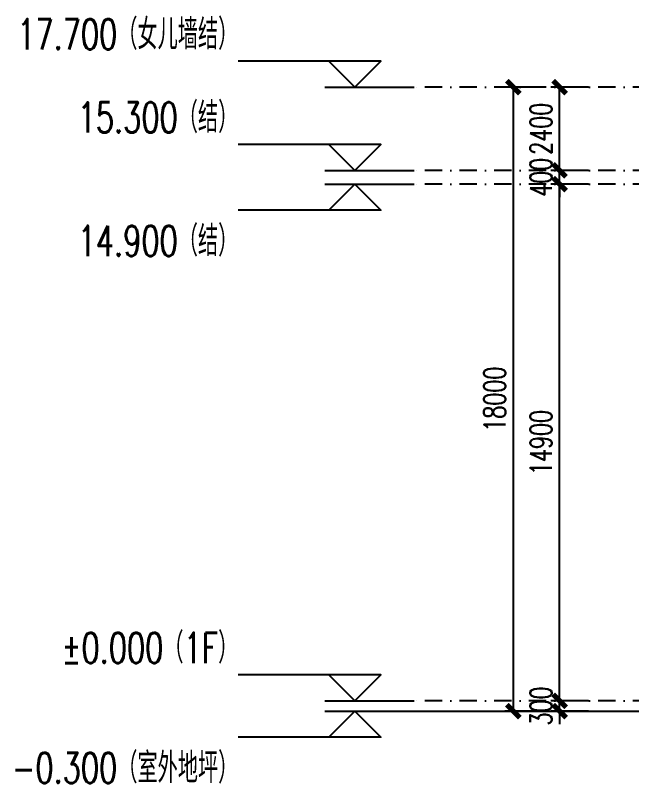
# Model space of a CAD drawing. Extents: x -2072575 to 87763, y -155913 to 742026.
# Drawn here: x -1041168 to -1023391, y 556331 to 578491 of the extents above; entities that cross this region are included whole.
import ezdxf
from ezdxf.enums import TextEntityAlignment as Align

# ---------------------------------------------------------------- set-up
doc = ezdxf.new("R2010")
doc.units = 0
doc.header["$LTSCALE"] = 1000
doc.linetypes.add('DASHDOT', pattern=[1, 0.5, -0.25, 0, -0.25])
doc.linetypes.add('DOT', pattern=[0.25, 0, -0.25])
doc.layers.get('Defpoints').update_dxf_attribs({"color": 210})
for name, color, linetype in [('3符号', 3, 'Continuous'), ('A-云线', 50, 'Continuous'), ('AS-WALL', 40, 'Continuous'), ('DIM', 173, 'Continuous'), ('DOT', 8, 'DOT')]:
    doc.layers.add(name, color=color, linetype=linetype)
doc.styles.add('DHTEXT-1', font='romans.shx', dxfattribs={"width": 0.7, "bigfont": 'chinese.shx'})
doc.styles.add('卓越符号', font='ROMANS.shx', dxfattribs={"width": 0.7, "bigfont": 'CHINESE.shx'})
doc.dimstyles.new('ZN250', dxfattribs={"dimscale": 250, "dimtxt": 2.5, "dimasz": 1.5, "dimexe": 1, "dimexo": 2, "dimgap": 0.9, "dimtad": 1, "dimdec": 0, "dimdsep": 46, "dimtxsty": 'DHTEXT-1', "dimblk": 'ARCHTICK', "dimcen": 2.5, "dimclrd": 173, "dimclre": 173, "dimclrt": 7, "dimazin": 2, "dimtfac": 1, "dimtdec": 0, "dimtix": 1, "dimtmove": 2, "dimatfit": 3, "dimfxl": 0, "dimarcsym": 0})

# ---------------------------------------------------------------- blocks, each defined once
blk = doc.blocks.new('_ArchTick')
at = {"color": 0, "linetype": 'ByBlock', "const_width": 0.4}
blk.add_lwpolyline([(-0.5, -0.5), (0.5, 0.5)], dxfattribs=at)
blk = doc.blocks.new('*D152')
at = {"layer": 'Defpoints', "color": 0, "ltscale": 2500, "transparency": 16777216}
for p in [(-1214916, 489808), (-1213583, 489808), (-1213583, 471808)]:
    blk.add_point(p, dxfattribs=at)
at = {"layer": 'DIM', "color": 173, "linetype": 'ByBlock', "lineweight": -2, "ltscale": 2500, "transparency": 16777216}
for p, q in [((-1214083, 489808), (-1215166, 489808)), ((-1214916, 471808), (-1214916, 489808)), ((-1214083, 471808), (-1215166, 471808))]:
    blk.add_line(p, q, dxfattribs=at)
at = {"layer": 'DIM', "color": 173, "lineweight": -2, "ltscale": 2500, "transparency": 16777216, "xscale": 375, "yscale": 375, "zscale": 375}
for p, rotation in [((-1214916, 489808), 90), ((-1214916, 471808), 270)]:
    blk.add_blockref('_ArchTick', p, dxfattribs=dict(at, rotation=rotation))
at = {"layer": 'DIM', "color": 7, "ltscale": 2500, "transparency": 16777216, "insert": (-1215454, 480808), "char_height": 625, "attachment_point": 5, "rotation": 90, "style": 'DHTEXT-1'}
blk.add_mtext('18000', dxfattribs=at)
blk = doc.blocks.new('*D153')
at = {"layer": 'Defpoints', "color": 0, "ltscale": 2500, "transparency": 16777216}
for p in [(-1213581, 472108), (-1212248, 472108), (-1212248, 471808)]:
    blk.add_point(p, dxfattribs=at)
at = {"layer": 'DIM', "color": 173, "linetype": 'ByBlock', "lineweight": -2, "ltscale": 2500, "transparency": 16777216}
for p, q in [((-1213581, 472108), (-1213581, 472483)), ((-1212748, 472108), (-1213831, 472108)), ((-1213581, 471808), (-1213581, 472108)), ((-1212748, 471808), (-1213831, 471808)), ((-1213581, 471808), (-1213581, 471433))]:
    blk.add_line(p, q, dxfattribs=at)
at = {"layer": 'DIM', "color": 173, "lineweight": -2, "ltscale": 2500, "transparency": 16777216, "xscale": 375, "yscale": 375, "zscale": 375}
for p, rotation in [((-1213581, 472108), 270), ((-1213581, 471808), 90)]:
    blk.add_blockref('_ArchTick', p, dxfattribs=dict(at, rotation=rotation))
at = {"layer": 'DIM', "color": 7, "ltscale": 2500, "transparency": 16777216, "insert": (-1214119, 471958), "char_height": 625, "attachment_point": 5, "rotation": 90, "style": 'DHTEXT-1'}
blk.add_mtext('300', dxfattribs=at)
blk = doc.blocks.new('*D154')
at = {"layer": 'Defpoints', "color": 0, "ltscale": 2500, "transparency": 16777216}
for p in [(-1213581, 487008), (-1212248, 487008), (-1212248, 472108)]:
    blk.add_point(p, dxfattribs=at)
at = {"layer": 'DIM', "color": 173, "linetype": 'ByBlock', "lineweight": -2, "ltscale": 2500, "transparency": 16777216}
for p, q in [((-1212748, 487008), (-1213831, 487008)), ((-1213581, 472108), (-1213581, 487008)), ((-1212748, 472108), (-1213831, 472108))]:
    blk.add_line(p, q, dxfattribs=at)
at = {"layer": 'DIM', "color": 173, "lineweight": -2, "ltscale": 2500, "transparency": 16777216, "xscale": 375, "yscale": 375, "zscale": 375}
for p, rotation in [((-1213581, 487008), 90), ((-1213581, 472108), 270)]:
    blk.add_blockref('_ArchTick', p, dxfattribs=dict(at, rotation=rotation))
at = {"layer": 'DIM', "color": 7, "ltscale": 2500, "transparency": 16777216, "insert": (-1214119, 479558), "char_height": 625, "attachment_point": 5, "rotation": 90, "style": 'DHTEXT-1'}
blk.add_mtext('14900', dxfattribs=at)
blk = doc.blocks.new('*D155')
at = {"layer": 'Defpoints', "color": 0, "ltscale": 2500, "transparency": 16777216}
for p in [(-1213581, 487408), (-1212248, 487408), (-1212248, 487008)]:
    blk.add_point(p, dxfattribs=at)
at = {"layer": 'DIM', "color": 173, "linetype": 'ByBlock', "lineweight": -2, "ltscale": 2500, "transparency": 16777216}
for p, q in [((-1213581, 487408), (-1213581, 487783)), ((-1212748, 487408), (-1213831, 487408)), ((-1213581, 487008), (-1213581, 487408)), ((-1212748, 487008), (-1213831, 487008)), ((-1213581, 487008), (-1213581, 486633))]:
    blk.add_line(p, q, dxfattribs=at)
at = {"layer": 'DIM', "color": 173, "lineweight": -2, "ltscale": 2500, "transparency": 16777216, "xscale": 375, "yscale": 375, "zscale": 375}
for p, rotation in [((-1213581, 487408), 270), ((-1213581, 487008), 90)]:
    blk.add_blockref('_ArchTick', p, dxfattribs=dict(at, rotation=rotation))
at = {"layer": 'DIM', "color": 7, "ltscale": 2500, "transparency": 16777216, "insert": (-1214119, 487208), "char_height": 625, "attachment_point": 5, "rotation": 90, "style": 'DHTEXT-1'}
blk.add_mtext('400', dxfattribs=at)
blk = doc.blocks.new('*D156')
at = {"layer": 'Defpoints', "color": 0, "ltscale": 2500, "transparency": 16777216}
for p in [(-1213581, 489808), (-1212248, 489808), (-1212248, 487408)]:
    blk.add_point(p, dxfattribs=at)
at = {"layer": 'DIM', "color": 173, "linetype": 'ByBlock', "lineweight": -2, "ltscale": 2500, "transparency": 16777216}
for p, q in [((-1212748, 489808), (-1213831, 489808)), ((-1213581, 487408), (-1213581, 489808)), ((-1212748, 487408), (-1213831, 487408))]:
    blk.add_line(p, q, dxfattribs=at)
at = {"layer": 'DIM', "color": 173, "lineweight": -2, "ltscale": 2500, "transparency": 16777216, "xscale": 375, "yscale": 375, "zscale": 375}
for p, rotation in [((-1213581, 489808), 90), ((-1213581, 487408), 270)]:
    blk.add_blockref('_ArchTick', p, dxfattribs=dict(at, rotation=rotation))
at = {"layer": 'DIM', "color": 7, "ltscale": 2500, "transparency": 16777216, "insert": (-1214119, 488608), "char_height": 625, "attachment_point": 5, "rotation": 90, "style": 'DHTEXT-1'}
blk.add_mtext('2400', dxfattribs=at)
blk = doc.blocks.new('*U226')
at = {"ltscale": 10}
blk.add_line((3.475, 0), (-6.849, 0), dxfattribs=at)
blk.add_lwpolyline([(3, 3), (0, 0), (-3, 3), (13.45, 3)])
at = {"color": 0, "style": '卓越符号', "width": 0.7, "flags": 8}
blk.add_attdef('±0.000', text='', height=3.5, dxfattribs=at).set_placement((13.45, 4.35), align=Align.RIGHT)
blk = doc.blocks.new('*U227')
at = {"ltscale": 10}
blk.add_line((3.475, 0), (-6.849, 0), dxfattribs=at)
blk.add_lwpolyline([(3, -3), (0, 0), (-3, -3), (13.45, -3)])
at = {"color": 0, "style": '卓越符号', "width": 0.7, "flags": 8}
blk.add_attdef('±0.000', text='', height=3.5, dxfattribs=at).set_placement((13.45, -7.85), align=Align.RIGHT)
blk = doc.blocks.new('20250821133332')
at = {"layer": 'DOT', "linetype": 'DASHDOT'}
for p, q in [((90159.1, 17700), (-7659.1, 17700)), ((90159.1, 15300), (-7659.1, 15300)), ((90159.1, 14900), (-7659.1, 14900)), ((90159.1, 0), (-7659.1, 0))]:
    blk.add_line(p, q, dxfattribs=at)
at = {"layer": '3符号', "color": 7}
ref = blk.add_blockref('*U226', (-9371.5, 17700), dxfattribs=dict(at, xscale=-250, yscale=250, zscale=250))
ref.add_attrib('±0.000', '17.700（女儿墙结）', dxfattribs={"layer": '0', "color": 0, "height": 875, "style": '卓越符号', "width": 0.7}).set_placement((-12734, 18787.5), align=Align.RIGHT)
ref = blk.add_blockref('*U226', (-9371.5, 15300), dxfattribs=dict(at, xscale=-250, yscale=250, zscale=250))
ref.add_attrib('±0.000', '15.300（结）', dxfattribs={"layer": '0', "color": 0, "height": 875, "style": '卓越符号', "width": 0.7}).set_placement((-12734, 16387.5), align=Align.RIGHT)
ref = blk.add_blockref('*U227', (-9371.5, 14900), dxfattribs=dict(at, xscale=-250, yscale=250, zscale=250))
ref.add_attrib('±0.000', '14.900（结）', dxfattribs={"layer": '0', "color": 0, "height": 875, "style": '卓越符号', "width": 0.7}).set_placement((-12734, 12827), align=Align.RIGHT)
ref = blk.add_blockref('*U226', (-9371.5, 0), dxfattribs=dict(at, xscale=-250, yscale=250, zscale=250))
ref.add_attrib('±0.000', '±0.000（1F）', dxfattribs={"layer": '0', "color": 0, "height": 875, "style": '卓越符号', "width": 0.7}).set_placement((-12734, 1087.5), align=Align.RIGHT)
ref = blk.add_blockref('*U227', (-9371.5, -300), dxfattribs=dict(at, xscale=-250, yscale=250, zscale=250))
ref.add_attrib('±0.000', '-0.300（室外地坪）', dxfattribs={"layer": '0', "color": 0, "height": 875, "style": '卓越符号', "width": 0.7}).set_placement((-12734, -2373), align=Align.RIGHT)
at = {"layer": 'DIM', "ltscale": 2500}
for p1, p2, picture, middle in [((-3466.9, -300), (-3466.9, 17700), '*D152', (-5337.7, 8700)), ((-2131.9, 15300), (-2131.9, 17700), '*D156', (-4002.7, 16500)), ((-2131.9, 14900), (-2131.9, 15300), '*D155', (-4002.7, 15100)), ((-2131.9, 0), (-2131.9, 14900), '*D154', (-4002.7, 7450)), ((-2131.9, -300), (-2131.9, 0), '*D153', (-4002.7, -150))]:
    dim = blk.add_aligned_dim(p1=p1, p2=p2, distance=1333.3, dimstyle='ZN250', dxfattribs=at)
    dim.commit()
    dim.dimension.update_dxf_attribs({"geometry": picture, "text_midpoint": middle, "insert": (1210115.9, -472107.8)})

msp = doc.modelspace()

# ---------------------------------------------------------------- linework, layer by layer
at = {"layer": 'AS-WALL'}
msp.add_line((-1029662, 558420.4), (-931843.7, 558420.4), dxfattribs=at)

# ---------------------------------------------------------------- block references
at = {"layer": 'A-云线', "ltscale": 10}
msp.add_blockref('20250821133332', (-1022002.8, 558720.4), dxfattribs=at)

doc.saveas('drawing.dxf')
